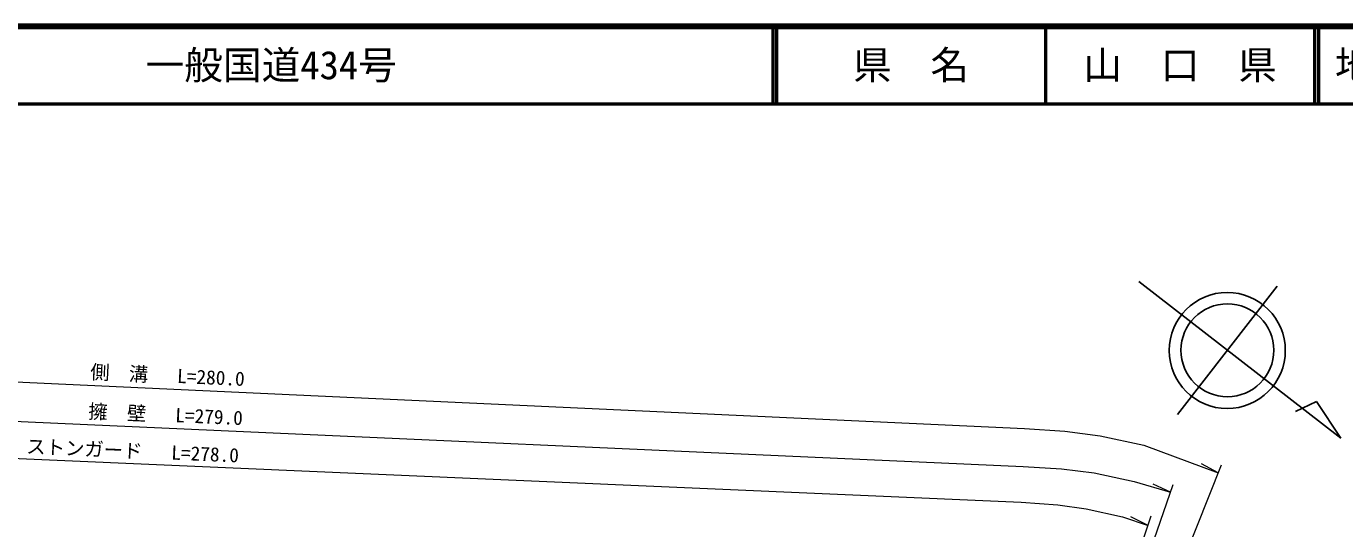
# Model space of a CAD drawing. Units: millimetres, scale not verified. Extents: x 40000 to 680000, y 20000 to 380000.
# Drawn here: x 201350 to 371630, y 315102 to 380000 of the extents above; entities that cross this region are included whole.
import ezdxf
from ezdxf.enums import TextEntityAlignment as Align

# ---------------------------------------------------------------- set-up
doc = ezdxf.new("R2010")
doc.units = ezdxf.units.MM
doc.header["$LTSCALE"] = 1000
for name, color, linetype, lineweight in [('M-BMK-SRVR', 3, 'Continuous', 25), ('M-STR-HTXT', 7, 'Continuous', 13), ('M-TTL', 2, 'Continuous', 140), ('M-TTL-LINE', 7, 'Continuous', 50)]:
    doc.layers.add(name, color=color, linetype=linetype, lineweight=lineweight)
doc.layers.add('M-TTL-TXT', color=7, linetype='Continuous')
doc.styles.add('ＭＳ ゴシック', font='')
doc.styles.get('ＭＳ ゴシック').set_extended_font_data('MS Gothic')

msp = doc.modelspace()

# ---------------------------------------------------------------- linework, layer by layer
at = {"layer": 'M-BMK-SRVR'}
for p, q in [((345039, 347044), (371130, 326792)), ((362931, 346448), (350055, 329859)), ((367994, 331512), (365286, 330219)), ((371130, 326792), (367994, 331512))]:
    msp.add_line(p, q, dxfattribs=at)
for centre, radius in [((356467, 338120), 7500), ((356493, 338153), 6000)]:
    msp.add_circle(centre, radius, dxfattribs=at)
at = {"layer": 'M-STR-HTXT'}
for p, q in [((345208, 297022), (355706, 323333)), ((355300, 322317), (353142, 323486)), ((341725, 298216), (349462, 320811)), ((349120, 319813), (346886, 320830)), ((340499, 298318), (346636, 316737)), ((346233, 315528), (344035, 316621))]:
    msp.add_line(p, q, dxfattribs=at)
for points in [[(58892, 329414), (101992, 332943), (123895, 334667), (134752, 335279), (145903, 335592), (154470, 335717), (170623, 335461), (201817, 334003), (330286, 328035), (335483, 327716), (340039, 327084), (345673, 325906), (355300, 322317)], [(59369, 324236), (102384, 327902), (124326, 329599), (134920, 330163), (145878, 330448), (154043, 330495), (176904, 330081), (201577, 328886), (330088, 323151), (335048, 322820), (339258, 322309), (344448, 321195), (349120, 319813)], [(59838, 319153), (102812, 322628), (124463, 324393), (135282, 325076), (146062, 325419), (153920, 325647), (176757, 325251), (201354, 324108), (329844, 318538), (334593, 318192), (338265, 317672), (342925, 316631), (346233, 315528)]]:
    msp.add_lwpolyline(points, dxfattribs=at)
at = {"layer": 'M-TTL'}
msp.add_line((680000, 380000), (40000, 380000), dxfattribs=at)
at = {"layer": 'M-TTL-LINE'}
for p, q in [((297750, 380000), (297750, 370000)), ((298250, 380000), (298250, 370000)), ((333000, 380000), (333000, 370000)), ((367750, 380000), (367750, 370000)), ((368250, 380000), (368250, 370000)), ((40000, 370000), (680000, 370000))]:
    msp.add_line(p, q, dxfattribs=at)

# ---------------------------------------------------------------- texts
at = {"layer": 'M-STR-HTXT', "style": 'ＭＳ ゴシック'}
for s, rotation, p in [('側  溝   L=280.0', 357.34, (219512, 333441)), ('擁  壁   L=279.0', 357.444, (219276, 328371)), ('ストンガード   L=278.0', 357.518, (215018, 323697))]:
    msp.add_text(s, height=1833, rotation=rotation, dxfattribs=at).set_placement(p, align=Align.BOTTOM_CENTER)
at = {"layer": 'M-TTL-TXT', "style": 'ＭＳ ゴシック'}
for s, p in [('一般国道434号', (216734, 375000)), ('地 名', (370380, 375000))]:
    msp.add_text(s, height=3666, dxfattribs=at).set_placement(p, align=Align.MIDDLE_LEFT)
for s, p in [('県\u3000名', (315625, 375000)), ('山\u3000口\u3000県', (350375, 375000))]:
    msp.add_text(s, height=3666, dxfattribs=at).set_placement(p, align=Align.MIDDLE_CENTER)

doc.saveas('drawing.dxf')
